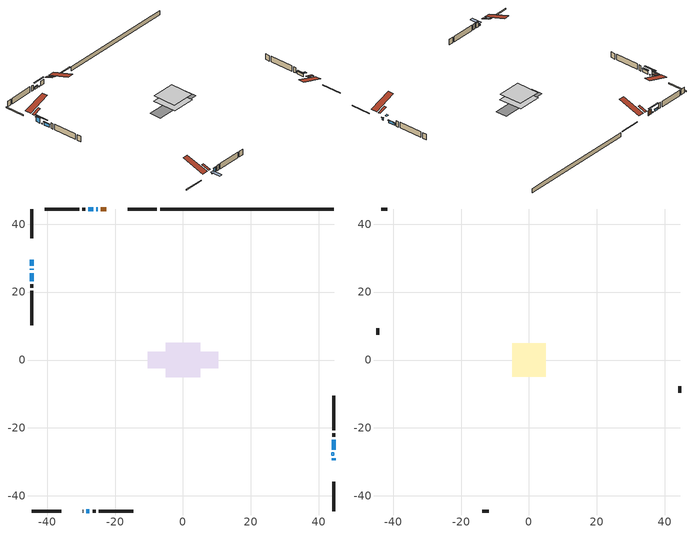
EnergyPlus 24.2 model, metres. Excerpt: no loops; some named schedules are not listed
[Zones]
conditioned space
 floor outside (Floor1 construction): -0.89,-0.89 -0.89,0.89 0.89,0.89 0.89,-0.89 z0.37
 floor adiabatic (AdiabaticFloorConstruction): -5.06,-5.06 -5.06,5.06 5.06,5.06 5.06,-5.06 z0.37
 floor foundation (Slab1 construction): -10.31,-2.49 -10.31,2.49 10.31,2.49 10.31,-2.49 z-1.45
 wall outside (RimJoist1 construction): -7.68,44.46 -16.31,44.46 / -44.46,-44.46 -35.83,-44.46 / -44.46,44.46 -44.46,35.83 / 44.46,-44.46 44.46,-35.83 z0.37:0.67
 wall outside (AdiabaticWallConstruction 1): -22.56,44.46 -24.24,44.46 z0.37:2.4
 wall outside (AdiabaticWallConstruction): 44.46,-29.57 44.46,-28.96 z0.37:1.29; -44.46,29.57 -44.46,27.74 z0.37:2.43; -25.16,44.46 -25.47,44.46 / -44.46,26.82 -44.46,26.51 z0.37:0.71; -29.58,-44.46 -29.44,-44.46 z0.37:0.83; 44.46,-26.36 44.46,-23.46 z0.37:1.44; -26.4,44.46 -27.82,44.46 z0.37:1.16; -28.51,-44.46 -27.55,-44.46 z0.37:2.35; -44.46,25.59 -44.46,23.17 z0.37:1.71
 wall outside (Wall1 construction): -28.75,44.46 -29.65,44.46 / -26.62,-44.46 -25.72,-44.46 / -44.46,22.24 -44.46,21.34 / 44.46,-22.53 44.46,-21.63 z0.37:2.81
 wall outside (Wall2 construction): -30.58,44.46 -40.74,44.46 / -24.79,-44.46 -14.63,-44.46 / -44.46,20.42 -44.46,10.26 / 44.46,-20.7 44.46,-10.54 z0.37:2.81
 wall foundation (FoundationWall1 construction): -6.75,44.46,-1.45 -6.75,44.46,0.37 39.34,44.46,0.37 39.34,44.46,0.33 44.46,44.46,0.33 44.46,44.46,-1.45
 window (WindowConstruction 5): 44.46,-29.57 44.46,-28.96 z0.37:1.28
 window (WindowConstruction 4): -44.46,29.57 -44.46,27.74 z0.37:2.43
 window (WindowConstruction 7): -25.17,44.46 -25.47,44.46 z0.37:0.7
 window (WindowConstruction 8): -44.46,26.81 -44.46,26.51 z0.37:0.7
 window (WindowConstruction 6): -29.57,-44.46 -29.44,-44.46 z0.37:0.83
 window (WindowConstruction): 44.46,-26.36 44.46,-23.46 z0.37:1.44
 window (WindowConstruction 1): -26.4,44.46 -27.82,44.46 z0.37:1.16
 window (WindowConstruction 2): -28.51,-44.46 -27.55,-44.46 z0.37:2.35
 window (WindowConstruction 3): -44.46,25.59 -44.46,23.17 z0.37:1.71
 door (Door): -22.56,44.46 -24.24,44.46 z0.37:2.4
 ceiling adiabatic (AdiabaticFloorConstruction): 5.06,-5.06 5.06,5.06 -5.06,5.06 -5.06,-5.06 z0.37
 roof outside (Roof2 construction): -21.64,44.46,2.81 -21.64,41.03,3.95 -20.73,41.03,3.95 -20.73,44.46,2.81; -30.5,-44.46,2.81 -30.5,-41.03,3.95 -31.4,-41.03,3.95 -31.4,-44.46,2.81; -44.46,30.5,2.81 -41.03,30.5,3.95 -41.03,31.4,3.95 -44.46,31.4,2.81; 44.46,-30.5,2.81 41.03,-30.5,3.95 41.03,-31.4,3.95 44.46,-31.4,2.81
 roof outside (AdiabaticRoofConstruction): 44.46,-27.28,2.81 43.75,-27.28,3.05 43.75,-28.03,3.05 44.46,-28.03,2.81
 skylight (SkylightConstruction): 44.46,-27.29,2.81 43.75,-27.29,3.04 43.75,-28.03,3.04 44.46,-28.03,2.81
attic - vented
 floor to conditioned space (Floor2 construction Reversed): -5,-5 -5,5 5,5 5,-5 z2.81
 wall outside (Wall3 construction): -41.67,44.46 -43.53,44.46 / -13.7,-44.46 -11.84,-44.46 / -44.46,9.33 -44.46,7.47 / 44.46,-9.61 44.46,-7.75 z0.37:2.81
 roof outside (Roof1 construction): -19.8,44.46,2.81 -19.8,34.71,6.06 -17.24,34.71,6.06 -17.24,44.46,2.81; -32.33,-44.46,2.81 -32.33,-34.71,6.06 -34.9,-34.71,6.06 -34.9,-44.46,2.81; -44.46,32.33,2.81 -34.71,32.33,6.06 -34.71,34.9,6.06 -44.46,34.9,2.81; 44.46,-32.33,2.81 34.71,-32.33,6.06 34.71,-34.9,6.06 44.46,-34.9,2.81
shading: 44.46,-28.76 44.46,-29.77 44.87,-29.77 44.87,-28.76 z1.49; -44.46,27.54 -44.46,29.77 -44.87,29.77 -44.87,27.54 z2.63; -28.07,44.46 -22.57,44.46 -22.57,44.87 -28.07,44.87 z3.3; -44.46,23.91 -44.46,29.41 -44.87,29.41 -44.87,23.91 z3.3; -28.83,-44.46 -30.18,-44.46 -30.18,-48.73 -28.83,-48.73 z1.44; 44.46,-23.26 44.46,-26.56 44.87,-26.56 44.87,-23.26 z1.64; -28.02,44.46 -26.2,44.46 -26.2,44.87 -28.02,44.87 z1.36; -27.35,-44.46 -28.72,-44.46 -28.72,-44.87 -27.35,-44.87 z2.55; -44.46,22.97 -44.46,25.79 -44.87,25.79 -44.87,22.97 z1.91
[Building]
Building 1: Terrain=Suburbs
[Site:Location]
Saskatoon Intl AP_SK: Latitude {deg}=52.17; Longitude {deg}=-106.7; Time Zone {hr}=-6; Elevation {m}=504; Keep Site Location Information=Yes
[Site:GroundTemperature:Shallow]
-3.29371, -5.9198, -6.13011, -4.88389, 0.118965, 5.09852, 9.41553, 12.1502, 12.3826, 10.1583, 5.95142, 1.12462
[Site:WaterMainsTemperature]
Calculation Method=Schedule; Temperature Schedule=mains temperature schedule
[Material] Roughness=Rough; Thermal Absorptance=0.9
Name | Thickness {m} | Conductivity {W/m-K} | Density {kg/m3} | Specific Heat {J/kg-K} | Solar Absorptance | Visible Absorptance
asphalt or fiberglass shingles | 0.00635 | 0.162714 | 1121.4 | 1465.45 | 0.84 | 0.84
asphalt or fiberglass shingles 1 | 0.00635 | 0.162714 | 1121.4 | 1465.45 | 0.7 | 0.7
ceiling loosefill ins | 0.169333 | 0.0480833 | 16.02 | 1046.75 | 0.7 | 0.7
ceiling stud and cavity | 0.1397 | 0.139188 | 65.682 | 1177.47 | 0.7 | 0.7
concrete 4.0 in. | 0.1016 | 1.803125 | 2242.8 | 837.4 | 0.7 | 0.7
concrete 8.0 in. | 0.2032 | 1.803125 | 2242.8 | 837.4 | 0.7 | 0.7
door material | 0.04445 | 0.0451087 | 512.64 | 1214.23 | 0.7 | 0.7
exterior vertical ins | 0.0323922 | 0.029427 | 32.04 | 1214.23 | 0.7 | 0.7
floor covering | 0.0127 | 0.0433444 | 54.468 | 1339.84 | 0.6 | 0.6
floor rigid ins; rim joist rigid ins; roof rigid ins; wall rigid ins | 0.051816 | 0.029427 | 32.04 | 1214.23 | 0.7 | 0.7
floor rigid ins 1; roof rigid ins 1; wall rigid ins 1 | 0.512978 | 0.029427 | 32.04 | 1214.23 | 0.7 | 0.7
floor stud and cavity | 0.1397 | 0.0872611 | 92.3553 | 1139.71 | 0.7 | 0.7
floor stud and cavity 1 | 0.1397 | 1.75129 | 37.0049 | 1207.88 | 0.7 | 0.7
furniture material conditioned space 1 | 0.1524 | 0.115458 | 640.8 | 1214.23 | 0.6 | 0.6
gypsum board | 0.0127 | 0.160291 | 801 | 837.4 | 0.6 | 0.6
gypsum board 1 | 0.0127 | 0.160291 | 801 | 837.4 | 0.7 | 0.7
osb sheathing 0.5 in. | 0.0127 | 0.115458 | 512.64 | 1214.23 | 0.7 | 0.7
osb sheathing 0.75 in. | 0.01905 | 0.115458 | 512.64 | 1214.23 | 0.7 | 0.7
osb sheathing 2.0 in. | 0.0508 | 0.115458 | 512.64 | 1214.23 | 0.7 | 0.7
rim joist stud and cavity | 0.0508 | 0.0442091 | 125.044 | 1163.47 | 0.6 | 0.6
roof stud and cavity | 0.2032 | 0.175705 | 78.34581 | 1123.46 | 0.7 | 0.7
roof stud and cavity 1 | 0.18415 | 1.78685 | 37.0049 | 1207.88 | 0.6 | 0.6
slab rigid ins | 0.00606092 | 0.029427 | 32.04 | 1214.23 | 0.7 | 0.7
wall stud and cavity | 0.1397 | 0.592116 | 139.0536 | 1170.24 | 0.7 | 0.7
wall stud and cavity 1 | 0.1397 | 0.255113 | 139.0536 | 1170.24 | 0.7 | 0.7
wall stud and cavity 2 | 0.0889 | 6.1454 | 50.32683 | 1063.81 | 0.6 | 0.6
wall stud and cavity 3 | 0.0889 | 0.380278 | 52.3479 | 1209.89 | 0.7 | 0.7
wall stud and cavity 4 | 0.0889 | 0.391764 | 83.0341 | 1211.67 | 0.7 | 0.7
wood siding | 0.0254 | 0.102417 | 544.68 | 1172.36 | 0.4 | 0.4
wood siding 1 | 0.00254 | 0.102417 | 544.68 | 1172.36 | 0.4 | 0.4
wood siding 2; wood siding 3; wood siding 4 | 0.0254 | 0.102417 | 544.68 | 1172.36 | 0.7 | 0.7
[WindowMaterial:SimpleGlazingSystem]
Name | U-Factor {W/m2-K} | Solar Heat Gain Coefficient
SkylightMaterial | 2.73839 | 0.6068
WindowMaterial | 1.77324 | 0.55
WindowMaterial 1 | 1.975944 | 0.52
WindowMaterial 2 | 1.69261 | 0.57
WindowMaterial 3 | 1.69602 | 0.56
WindowMaterial 4 | 2.88272 | 0.7
WindowMaterial 5 | 4.55546 | 0.66
WindowMaterial 6 | 7.38537 | 0.4
WindowMaterial 7 | 3.26144 | 0.43
[Construction]
AdiabaticFloorConstruction: floor stud and cavity 1, floor rigid ins 1, osb sheathing 0.75 in., floor covering
AdiabaticRoofConstruction: asphalt or fiberglass shingles 1, roof rigid ins 1, osb sheathing 0.75 in., roof stud and cavity 1
AdiabaticWallConstruction: wood siding 3, wall rigid ins 1, wall stud and cavity 3, gypsum board
AdiabaticWallConstruction 1: wood siding 4, wall rigid ins 1, wall stud and cavity 3, gypsum board
Door: door material
Floor1 construction: floor stud and cavity, floor rigid ins, osb sheathing 0.75 in., floor covering
Floor2 construction Reversed: gypsum board, ceiling stud and cavity, ceiling loosefill ins
FoundationWall1 construction: concrete 8.0 in., gypsum board 1
furniture construction conditioned space 1: furniture material conditioned space 1
PartitionWallConstruction: gypsum board, wall stud and cavity 4, gypsum board
RimJoist1 construction: wood siding 2, rim joist rigid ins, osb sheathing 2.0 in., rim joist stud and cavity
Roof1 construction: asphalt or fiberglass shingles
Roof2 construction: asphalt or fiberglass shingles, roof rigid ins, osb sheathing 0.75 in., roof stud and cavity, gypsum board
SkylightConstruction: SkylightMaterial
Slab1 construction: slab rigid ins, concrete 4.0 in.
Wall1 construction: wood siding, wall rigid ins, osb sheathing 0.5 in., wall stud and cavity, gypsum board
Wall2 construction: wood siding, wall rigid ins, osb sheathing 0.5 in., wall stud and cavity 1, gypsum board
Wall3 construction: wood siding 1, wall stud and cavity 2
WindowConstruction: WindowMaterial
WindowConstruction 1: WindowMaterial 1
WindowConstruction 2: WindowMaterial 2
WindowConstruction 3: WindowMaterial 3
WindowConstruction 4: WindowMaterial 4
WindowConstruction 5: WindowMaterial 5
WindowConstruction 6: WindowMaterial 6
WindowConstruction 7; WindowConstruction 8: WindowMaterial 7
[Zone] Multiplier=1; Part of Total Floor Area=Yes
Name | Volume {m3}
attic - vented | 53.2273
conditioned space | 512.5
[Space]
Name | Zone | Volume {m3}
attic - vented 1 | attic - vented | 53.2273
conditioned space 1 | conditioned space | 512.5
[ZoneInfiltration:EffectiveLeakageArea]
infil attic - vented 1: Zone or Space=attic - vented 1; Schedule=Always On Discrete; Effective Air Leakage Area {cm2}=3432.09; Stack Coefficient=0.000395478; Wind Coefficient=1.34364e-05
[ZoneMixing]
whole house fan mix: Zone or Space=attic - vented; Schedule=Always On Continuous; Design Flow Rate Calculation Method=Flow/Zone; Design Flow Rate {m3/s}=0; Source Zone or Space=conditioned space
[SurfaceProperty:ExposedFoundationPerimeter]
Slab1: Exposed Perimeter Calculation Method=TotalExposedPerimeter; Total Exposed Perimeter {m}=51.207
[InternalMass] Zone or ZoneList=conditioned space; Space or SpaceList=conditioned space 1
Name | Construction | Surface Area {m2}
furniture mass conditioned space 1 | furniture construction conditioned space 1 | 83.2877
partition wall mass | PartitionWallConstruction | 208.219
[Lights]
interior lighting: Zone or ZoneList or Space or SpaceList=conditioned space 1; Schedule=interior lighting schedule; Design Level Calculation Method=LightingLevel; Lighting Level {W}=343.2; Return Air Fraction=0; Fraction Radiant=0.6; Fraction Visible=0.2; Fraction Replaceable=1
[People]
occupants: Zone or ZoneList or Space or SpaceList=conditioned space 1; Number of People Schedule=occupants schedule; Number of People Calculation Method=People; Number of People=3; Fraction Radiant=0.314171; Sensible Heat Fraction=0.56303; Activity Level Schedule=occupants activity schedule; Carbon Dioxide Generation Rate {m3/s-W}=0; Enable ASHRAE 55 Comfort Warnings=No; Mean Radiant Temperature Calculation Type=EnclosureAveraged
[ElectricEquipment] Zone or ZoneList or Space or SpaceList=conditioned space 1; Design Level Calculation Method=EquipmentLevel
Name | Schedule | Design Level {W} | Fraction Latent | Fraction Radiant | Fraction Lost
clothes dryer | clothes dryer schedule | 140.772 | 0.015 | 0.081 | 0.85
clothes washer | clothes washer schedule | 32.1985 | 0.03 | 0.162 | 0.7
cooking range | cooking range schedule | 215.147 | 0.08 | 0.432 | 0.2
dishwasher | dishwasher schedule | 66.8632 | 0.3 | 0.18 | 0.4
fridge | fridge schedule | 72.9452 | 0 | 0.6 | 0
mech vent house fan | mech vent house fan schedule | 10 | 0 | 0 | 1
mech vent house fan cfis | mech vent house fan cfis schedule | 0 | 0 | 0 | 0
misc plug loads | misc plug loads schedule | 494.7 | 0.045 | 0.513 | 0.1
whole house fan | Always On Discrete | 0 | 0 | 0 | 1
[OtherEquipment] Zone or ZoneList or Space or SpaceList=conditioned space 1; Design Level Calculation Method=EquipmentLevel
Name | Fuel Type | Schedule | Design Level {W} | Fraction Latent | Fraction Radiant | Fraction Lost
clothes dryer 1 | Electricity | clothes dryer schedule | 0 | 0.015 | 0.081 | 0.85
cooking range 1 | Electricity | cooking range schedule | 0 | 0.08 | 0.432 | 0.2
general water use latent | None | general water use schedule | 62.594 | 1 | 0 | 0
general water use sensible | None | general water use schedule | -61.6891 | 0 | 0.6 | 0
mech vent house fan latent load | None | Always On Discrete | 0 | 1 | 0 | 0
mech vent house fan sensible load | None | Always On Discrete | 0 | 0 | 0 | 0
water heater energy adjustment1 | NaturalGas | Always On Discrete | 0.01 | 0 | 0 | 1
[ZoneInfiltration:DesignFlowRate] Zone or ZoneList or Space or SpaceList=conditioned space 1; Schedule=Always On Discrete; Design Flow Rate Calculation Method=Flow/Zone; Design Flow Rate {m3/s}=0
infil flow; natural vent flow; whole house fan flow
[AvailabilityManager:Scheduled]
central ac and furnace airloop Availability Manager: Schedule=Always On Discrete
[Foundation:Kiva]
Foundation Kiva 1: Initial Indoor Air Temperature {C}=21; Wall Height Above Grade {m}=0.369997; Wall Depth Below Slab {m}=0.2032; Custom Block Material Name 1=exterior vertical ins; Custom Block Depth 1 {m}=1.81999; Custom Block X Position 1 {m}=0.2159; Custom Block Z Position 1 {m}=0
[Foundation:Kiva:Settings]
Soil Conductivity {W/m-K}=0.849921; Soil Density {kg/m3}=1842.3; Soil Specific Heat {J/kg-K}=418.7; Ground Solar Absorptivity=0.9; Ground Thermal Absorptivity=0.9; Ground Surface Roughness {m}=0.03; Far-Field Width {m}=40; Deep-Ground Boundary Condition=ZeroFlux; Deep-Ground Depth {m}=40; Minimum Cell Dimension {m}=0.2; Maximum Cell Growth Coefficient=3; Simulation Timestep=Timestep
[Exterior:Lights]
exterior lighting: Schedule=exterior lighting schedule; Design Level {W}=75.6
[EnergyManagementSystem:GlobalVariable]
central_ac_and_furnace_airloop_Fan_RTF
infil_program_Qfan
infil_program_Qinf
natural_vent_program_Qnv
natural_vent_program_Qwhf
[EnergyManagementSystem:Sensor]
Name | Output:Variable or Output:Meter Index Key | Output:Variable or Output:Meter
airflow_gain | infil flow | Infiltration Sensible Heat Gain Energy
airflow_gain_1 | natural vent flow | Infiltration Sensible Heat Gain Energy
airflow_gain_2 | whole house fan flow | Infiltration Sensible Heat Gain Energy
airflow_loss | infil flow | Infiltration Sensible Heat Loss Energy
airflow_loss_1 | natural vent flow | Infiltration Sensible Heat Loss Energy
airflow_loss_2 | whole house fan flow | Infiltration Sensible Heat Loss Energy
clg_load_cond |  | Cooling:EnergyTransfer:Zone:CONDITIONED SPACE
clg_sp_s; clg_sp_s_1 | cooling setpoint | Schedule Value
clothes_dryer_exhaust_0_sch_s | clothes dryer exhaust 0 schedule | Schedule Value
cool_season | cooling season schedule | Schedule Value
htg_load_cond |  | Heating:EnergyTransfer:Zone:CONDITIONED SPACE
htg_sp_s; htg_sp_s_1 | heating setpoint | Schedule Value
ig_ee_conv | clothes dryer | Electric Equipment Convective Heating Energy
ig_ee_conv_2 | cooking range | Electric Equipment Convective Heating Energy
ig_ee_conv_4 | fridge | Electric Equipment Convective Heating Energy
ig_ee_conv_5 | misc plug loads | Electric Equipment Convective Heating Energy
ig_ee_conv_6 | whole house fan | Electric Equipment Convective Heating Energy
ig_ee_rad | clothes dryer | Electric Equipment Radiant Heating Energy
ig_ee_rad_2 | cooking range | Electric Equipment Radiant Heating Energy
ig_ee_rad_4 | fridge | Electric Equipment Radiant Heating Energy
ig_ee_rad_5 | misc plug loads | Electric Equipment Radiant Heating Energy
ig_ee_rad_6 | whole house fan | Electric Equipment Radiant Heating Energy
ig_lgt_conv | interior lighting | Lights Convective Heating Energy
ig_lgt_rad | interior lighting | Lights Radiant Heating Energy
ig_lgt_vis | interior lighting | Lights Visible Radiation Heating Energy
ig_oe_conv | clothes dryer 1 | Other Equipment Convective Heating Energy
ig_oe_conv_1 | cooking range 1 | Other Equipment Convective Heating Energy
ig_oe_conv_2 | general water use latent | Other Equipment Convective Heating Energy
ig_oe_conv_3 | general water use sensible | Other Equipment Convective Heating Energy
ig_oe_conv_4 | water heater energy adjustment1 | Other Equipment Convective Heating Energy
ig_oe_rad | clothes dryer 1 | Other Equipment Radiant Heating Energy
ig_oe_rad_1 | cooking range 1 | Other Equipment Radiant Heating Energy
ig_oe_rad_2 | general water use latent | Other Equipment Radiant Heating Energy
ig_oe_rad_3 | general water use sensible | Other Equipment Radiant Heating Energy
ig_oe_rad_4 | water heater energy adjustment1 | Other Equipment Radiant Heating Energy
ig_ppl_conv | occupants | People Convective Heating Energy
ig_ppl_rad | occupants | People Radiant Heating Energy
im_conv | furniture mass conditioned space 1 | Surface Inside Face Convection Heat Gain Energy
im_conv_1 | partition wall mass | Surface Inside Face Convection Heat Gain Energy
im_ig | furniture mass conditioned space 1 | Surface Inside Face Internal Gains Radiation Heat Gain Energy
im_ig_1 | partition wall mass | Surface Inside Face Internal Gains Radiation Heat Gain Energy
im_lgt | furniture mass conditioned space 1 | Surface Inside Face Lights Radiation Heat Gain Energy
im_lgt_1 | partition wall mass | Surface Inside Face Lights Radiation Heat Gain Energy
im_sol | furniture mass conditioned space 1 | Surface Inside Face Solar Radiation Heat Gain Energy
im_sol_1 | partition wall mass | Surface Inside Face Solar Radiation Heat Gain Energy
im_surf | furniture mass conditioned space 1 | Surface Inside Face Net Surface Thermal Radiation Heat Gain Energy
im_surf_1 | partition wall mass | Surface Inside Face Net Surface Thermal Radiation Heat Gain Energy
mv_conv | mech vent house fan | Electric Equipment Convective Heating Energy
mv_conv_1 | mech vent house fan cfis | Electric Equipment Convective Heating Energy
mv_conv_2 | mech vent house fan latent load | Other Equipment Convective Heating Energy
mv_conv_3 | mech vent house fan sensible load | Other Equipment Convective Heating Energy
mv_rad | mech vent house fan | Electric Equipment Radiant Heating Energy
mv_rad_1 | mech vent house fan cfis | Electric Equipment Radiant Heating Energy
mv_rad_2 | mech vent house fan latent load | Other Equipment Radiant Heating Energy
mv_rad_3 | mech vent house fan sensible load | Other Equipment Radiant Heating Energy
natural_vent_s | natural vent schedule | Schedule Value
out_pb_s |  | Site Outdoor Air Barometric Pressure
out_wt_s |  | Site Outdoor Air Humidity Ratio
site_vw_s |  | Site Wind Speed
ss_back_out | Window1 | Surface Window Shortwave from Zone Back Out Window Heat Transfer Rate
ss_back_out_1 | Window11 | Surface Window Shortwave from Zone Back Out Window Heat Transfer Rate
ss_back_out_2 | Window12 | Surface Window Shortwave from Zone Back Out Window Heat Transfer Rate
ss_back_out_3 | Window13 | Surface Window Shortwave from Zone Back Out Window Heat Transfer Rate
ss_back_out_4 | Window14 | Surface Window Shortwave from Zone Back Out Window Heat Transfer Rate
ss_back_out_5 | Window2 | Surface Window Shortwave from Zone Back Out Window Heat Transfer Rate
ss_back_out_6 | Window3 | Surface Window Shortwave from Zone Back Out Window Heat Transfer Rate
ss_back_out_7 | Window6 | Surface Window Shortwave from Zone Back Out Window Heat Transfer Rate
ss_back_out_8 | Window8 | Surface Window Shortwave from Zone Back Out Window Heat Transfer Rate
ss_back_out_9 | Window9 | Surface Window Shortwave from Zone Back Out Window Heat Transfer Rate
ss_conv | Door1 | Surface Inside Face Convection Heat Gain Energy
ss_conv_1 | Window1 | Surface Inside Face Convection Heat Gain Energy
ss_conv_10 | Window9 | Surface Inside Face Convection Heat Gain Energy
ss_conv_2 | Window11 | Surface Inside Face Convection Heat Gain Energy
ss_conv_3 | Window12 | Surface Inside Face Convection Heat Gain Energy
ss_conv_4 | Window13 | Surface Inside Face Convection Heat Gain Energy
ss_conv_5 | Window14 | Surface Inside Face Convection Heat Gain Energy
ss_conv_6 | Window2 | Surface Inside Face Convection Heat Gain Energy
ss_conv_7 | Window3 | Surface Inside Face Convection Heat Gain Energy
ss_conv_8 | Window6 | Surface Inside Face Convection Heat Gain Energy
ss_conv_9 | Window8 | Surface Inside Face Convection Heat Gain Energy
ss_ig | Door1 | Surface Inside Face Internal Gains Radiation Heat Gain Energy
ss_ig_1 | Window1 | Surface Inside Face Internal Gains Radiation Heat Gain Energy
ss_ig_10 | Window9 | Surface Inside Face Internal Gains Radiation Heat Gain Energy
ss_ig_2 | Window11 | Surface Inside Face Internal Gains Radiation Heat Gain Energy
ss_ig_3 | Window12 | Surface Inside Face Internal Gains Radiation Heat Gain Energy
ss_ig_4 | Window13 | Surface Inside Face Internal Gains Radiation Heat Gain Energy
ss_ig_5 | Window14 | Surface Inside Face Internal Gains Radiation Heat Gain Energy
ss_ig_6 | Window2 | Surface Inside Face Internal Gains Radiation Heat Gain Energy
ss_ig_7 | Window3 | Surface Inside Face Internal Gains Radiation Heat Gain Energy
ss_ig_8 | Window6 | Surface Inside Face Internal Gains Radiation Heat Gain Energy
ss_ig_9 | Window8 | Surface Inside Face Internal Gains Radiation Heat Gain Energy
ss_lgt | Door1 | Surface Inside Face Lights Radiation Heat Gain Energy
ss_sol | Door1 | Surface Inside Face Solar Radiation Heat Gain Energy
ss_surf | Door1 | Surface Inside Face Net Surface Thermal Radiation Heat Gain Energy
ss_surf_1 | Window1 | Surface Inside Face Net Surface Thermal Radiation Heat Gain Energy
ss_surf_10 | Window9 | Surface Inside Face Net Surface Thermal Radiation Heat Gain Energy
ss_surf_2 | Window11 | Surface Inside Face Net Surface Thermal Radiation Heat Gain Energy
ss_surf_3 | Window12 | Surface Inside Face Net Surface Thermal Radiation Heat Gain Energy
ss_surf_4 | Window13 | Surface Inside Face Net Surface Thermal Radiation Heat Gain Energy
ss_surf_5 | Window14 | Surface Inside Face Net Surface Thermal Radiation Heat Gain Energy
ss_surf_6 | Window2 | Surface Inside Face Net Surface Thermal Radiation Heat Gain Energy
ss_surf_7 | Window3 | Surface Inside Face Net Surface Thermal Radiation Heat Gain Energy
ss_surf_8 | Window6 | Surface Inside Face Net Surface Thermal Radiation Heat Gain Energy
ss_surf_9 | Window8 | Surface Inside Face Net Surface Thermal Radiation Heat Gain Energy
ss_trans_in | Window1 | Surface Window Transmitted Solar Radiation Rate
ss_trans_in_1 | Window11 | Surface Window Transmitted Solar Radiation Rate
ss_trans_in_2 | Window12 | Surface Window Transmitted Solar Radiation Rate
ss_trans_in_3 | Window13 | Surface Window Transmitted Solar Radiation Rate
ss_trans_in_4 | Window14 | Surface Window Transmitted Solar Radiation Rate
ss_trans_in_5 | Window2 | Surface Window Transmitted Solar Radiation Rate
ss_trans_in_6 | Window3 | Surface Window Transmitted Solar Radiation Rate
ss_trans_in_7 | Window6 | Surface Window Transmitted Solar Radiation Rate
ss_trans_in_8 | Window8 | Surface Window Transmitted Solar Radiation Rate
ss_trans_in_9 | Window9 | Surface Window Transmitted Solar Radiation Rate
ss_trans_out | Window1 | Surface Inside Face Initial Transmitted Diffuse Transmitted Out Window Solar Radiation Rate
ss_trans_out_1 | Window11 | Surface Inside Face Initial Transmitted Diffuse Transmitted Out Window Solar Radiation Rate
ss_trans_out_2 | Window12 | Surface Inside Face Initial Transmitted Diffuse Transmitted Out Window Solar Radiation Rate
ss_trans_out_3 | Window13 | Surface Inside Face Initial Transmitted Diffuse Transmitted Out Window Solar Radiation Rate
ss_trans_out_4 | Window14 | Surface Inside Face Initial Transmitted Diffuse Transmitted Out Window Solar Radiation Rate
ss_trans_out_5 | Window2 | Surface Inside Face Initial Transmitted Diffuse Transmitted Out Window Solar Radiation Rate
ss_trans_out_6 | Window3 | Surface Inside Face Initial Transmitted Diffuse Transmitted Out Window Solar Radiation Rate
ss_trans_out_7 | Window6 | Surface Inside Face Initial Transmitted Diffuse Transmitted Out Window Solar Radiation Rate
ss_trans_out_8 | Window8 | Surface Inside Face Initial Transmitted Diffuse Transmitted Out Window Solar Radiation Rate
ss_trans_out_9 | Window9 | Surface Inside Face Initial Transmitted Diffuse Transmitted Out Window Solar Radiation Rate
s_conv | Floor1 | Surface Inside Face Convection Heat Gain Energy
s_conv_1 | Floor2 | Surface Inside Face Convection Heat Gain Energy
s_conv_10 | Roof2:180 | Surface Inside Face Convection Heat Gain Energy
s_conv_11 | Roof2:270 | Surface Inside Face Convection Heat Gain Energy
s_conv_12 | Roof2:90 | Surface Inside Face Convection Heat Gain Energy
s_conv_13 | Slab1 | Surface Inside Face Convection Heat Gain Energy
s_conv_14 | Wall1:0 | Surface Inside Face Convection Heat Gain Energy
s_conv_15 | Wall1:180 | Surface Inside Face Convection Heat Gain Energy
s_conv_16 | Wall1:270 | Surface Inside Face Convection Heat Gain Energy
s_conv_17 | Wall1:90 | Surface Inside Face Convection Heat Gain Energy
s_conv_18 | Wall2:0 | Surface Inside Face Convection Heat Gain Energy
s_conv_19 | Wall2:180 | Surface Inside Face Convection Heat Gain Energy
s_conv_2 | FoundationWall1 | Surface Inside Face Convection Heat Gain Energy
s_conv_20 | Wall2:270 | Surface Inside Face Convection Heat Gain Energy
s_conv_21 | Wall2:90 | Surface Inside Face Convection Heat Gain Energy
s_conv_3 | inferred conditioned ceiling | Surface Inside Face Convection Heat Gain Energy
s_conv_4 | inferred conditioned floor | Surface Inside Face Convection Heat Gain Energy
